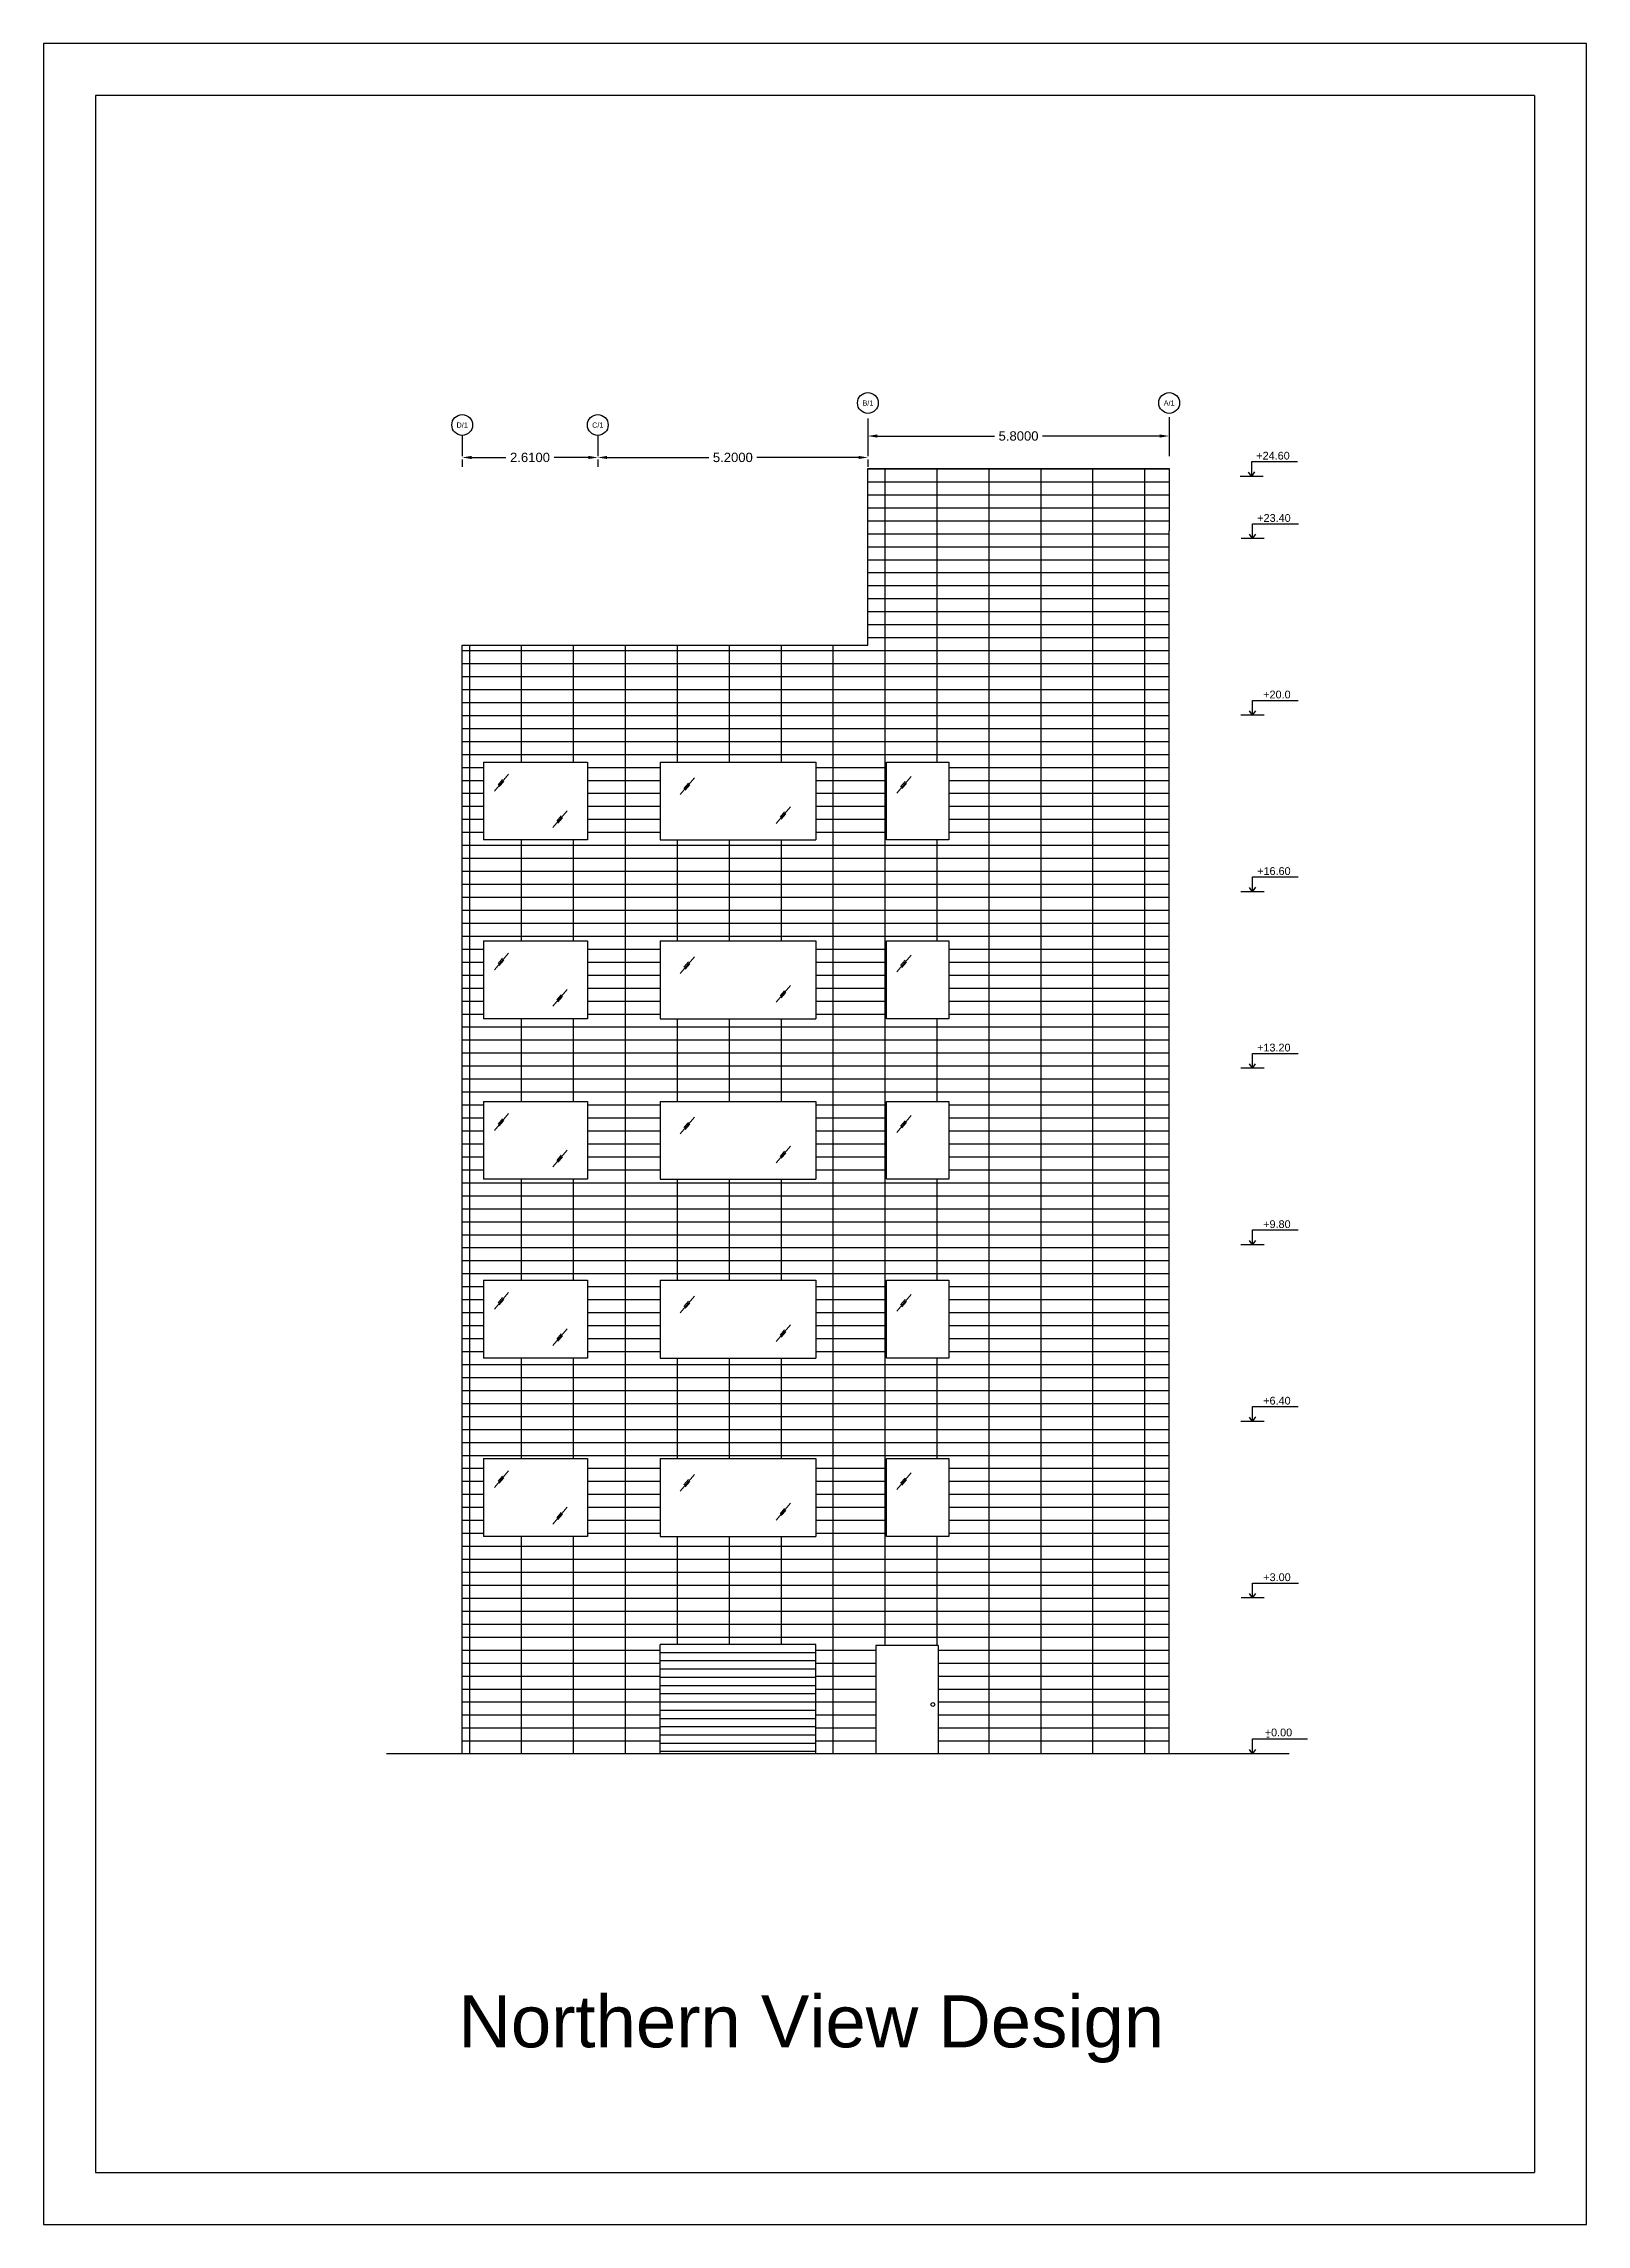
# Model space of a CAD drawing. Header units: metres. Extents: x 118 to 385, y 94 to 136.
# Drawn here: x 317.8 to 347.5, y 93.69 to 135.69 of the extents above; entities that cross this region are included whole.
import ezdxf
from ezdxf.enums import TextEntityAlignment as Align

# ---------------------------------------------------------------- set-up
doc = ezdxf.new("R2010")
doc.units = ezdxf.units.M
doc.header["$MEASUREMENT"] = 0
doc.linetypes.add('CENTER', pattern=[2, 1.25, -0.25, 0.25, -0.25])
for name, color, linetype in [('3', 3, 'Continuous'), ('6', 6, 'Continuous'), ('CENTERLINES', 7, 'Continuous'), ('GRID', 1, 'Continuous'), ('Text', 8, 'Continuous')]:
    doc.layers.add(name, color=color, linetype=linetype)
doc.styles.get("Standard").update_dxf_attribs({"font": 'arial.ttf'})
doc.dimstyles.get("Standard").update_dxf_attribs({"dimtxt": 0.18, "dimasz": 0.18, "dimexe": 0.18, "dimexo": 0.0625, "dimgap": 0.09, "dimtad": 0, "dimtih": 1, "dimtoh": 1, "dimdec": 4, "dimzin": 0, "dimdsep": 46, "dimtxsty": 'Standard', "dimcen": 0.09, "dimadec": 0, "dimazin": 0, "dimtfac": 1, "dimtdec": 4, "dimtofl": 0, "dimtmove": 0, "dimatfit": 3, "dimfxl": 1, "dimtolj": 1, "dimtzin": 0, "dimarcsym": 0})

# ---------------------------------------------------------------- blocks, each defined once
blk = doc.blocks.new('*D606')
at = {"color": 0, "lineweight": -2, "transparency": 16777216}
for p, q in [((333.667, 128.47), (333.667, 127.952)), ((333.847, 128.132), (336.103, 128.132)), ((339.287, 128.132), (337.03, 128.132)), ((339.467, 128.494), (339.467, 127.952))]:
    blk.add_line(p, q, dxfattribs=at)
at = {"color": 0, "transparency": 16777216}
for points in [[(333.847, 128.162), (333.847, 128.102), (333.667, 128.132)], [(339.287, 128.162), (339.287, 128.102), (339.467, 128.132)]]:
    blk.add_solid(points, dxfattribs=at)
at = {"layer": 'Defpoints', "color": 0, "transparency": 16777216}
for p in [(333.667, 128.533), (339.467, 128.556), (333.667, 128.132)]:
    blk.add_point(p, dxfattribs=at)
at = {"color": 0, "transparency": 16777216, "insert": (336.567, 128.132), "char_height": 0.18, "attachment_point": 5}
blk.add_mtext('\\A1;5.8000', dxfattribs=at)
blk = doc.blocks.new('*D607')
at = {"color": 0, "lineweight": -2, "transparency": 16777216}
for p, q in [((328.467, 127.682), (328.467, 127.539)), ((328.647, 127.719), (330.603, 127.719)), ((333.487, 127.719), (331.53, 127.719)), ((333.667, 127.682), (333.667, 127.539))]:
    blk.add_line(p, q, dxfattribs=at)
at = {"color": 0, "transparency": 16777216}
for points in [[(328.647, 127.749), (328.647, 127.689), (328.467, 127.719)], [(333.487, 127.749), (333.487, 127.689), (333.667, 127.719)]]:
    blk.add_solid(points, dxfattribs=at)
at = {"layer": 'Defpoints', "color": 0, "transparency": 16777216}
for p in [(328.467, 127.745), (328.467, 127.719), (333.667, 127.745)]:
    blk.add_point(p, dxfattribs=at)
at = {"color": 0, "transparency": 16777216, "insert": (331.067, 127.719), "char_height": 0.18, "attachment_point": 5}
blk.add_mtext('\\A1;5.2000', dxfattribs=at)
blk = doc.blocks.new('*D608')
at = {"color": 0, "lineweight": -2, "transparency": 16777216}
for p, q in [((325.857, 127.682), (325.857, 127.539)), ((326.037, 127.719), (326.697, 127.719)), ((328.287, 127.719), (327.627, 127.719)), ((328.467, 127.682), (328.467, 127.539))]:
    blk.add_line(p, q, dxfattribs=at)
at = {"color": 0, "transparency": 16777216}
for points in [[(326.037, 127.749), (326.037, 127.689), (325.857, 127.719)], [(328.287, 127.749), (328.287, 127.689), (328.467, 127.719)]]:
    blk.add_solid(points, dxfattribs=at)
at = {"layer": 'Defpoints', "color": 0, "transparency": 16777216}
for p in [(325.857, 127.745), (325.857, 127.719), (328.467, 127.745)]:
    blk.add_point(p, dxfattribs=at)
at = {"color": 0, "transparency": 16777216, "insert": (327.162, 127.719), "char_height": 0.18, "attachment_point": 5}
blk.add_mtext('\\A1;2.6100', dxfattribs=at)

msp = doc.modelspace()

# ---------------------------------------------------------------- hatches: boundary and pattern name
at = {"true_color": 0xcd6928}
h = msp.add_hatch(dxfattribs=at)
h.set_pattern_fill('GRATE', color=32, scale=8)
h.paths.add_polyline_path([(339.46672, 119.35516), (339.46672, 122.75516), (339.46672, 126.30516), (339.46672, 127.50516), (333.66672, 127.50516), (333.66672, 126.30516), (333.66672, 124.10516), (325.85672, 124.10516), (325.85672, 122.90516), (325.85672, 119.35516), (325.85672, 115.95516), (325.85672, 112.55516), (325.85672, 109.15516), (325.85672, 105.75516), (325.85672, 102.75516), (329.66672, 102.75516), (329.66672, 104.86047), (332.66672, 104.86047), (332.66672, 102.75516), (333.81672, 102.75516), (333.81672, 104.84063), (335.01672, 104.84063), (335.01672, 102.75516), (339.46672, 102.75516), (339.46672, 105.75516), (339.46672, 109.15516), (339.46672, 112.55516), (339.46672, 115.95516)])
h.paths.add_polyline_path([(335.22538, 116.90863), (334.02538, 116.90863), (334.02538, 118.40863), (335.22538, 118.40863)], flags=16)
h.paths.add_polyline_path([(335.22538, 115.31807), (335.22538, 113.81807), (334.02538, 113.81807), (334.02538, 115.31807)], flags=16)
h.paths.add_polyline_path([(335.22538, 120.35226), (334.02538, 120.35226), (334.02538, 121.85226), (335.22538, 121.85226)], flags=16)
h.paths.add_polyline_path([(332.66672, 116.90863), (329.66672, 116.90863), (329.66672, 118.40863), (332.66672, 118.40863)], flags=16)
h.paths.add_polyline_path([(332.66672, 115.31807), (332.66672, 113.81807), (329.66672, 113.81807), (329.66672, 115.31807)], flags=16)
h.paths.add_polyline_path([(335.22538, 111.87443), (335.22538, 110.37443), (334.02538, 110.37443), (334.02538, 111.87443)], flags=16)
h.paths.add_polyline_path([(332.66672, 120.35226), (329.66672, 120.35226), (329.66672, 121.85226), (332.66672, 121.85226)], flags=16)
h.paths.add_polyline_path([(332.66672, 111.87443), (332.66672, 110.37443), (329.66672, 110.37443), (329.66672, 111.87443)], flags=16)
h.paths.add_polyline_path([(335.22538, 108.43711), (335.22538, 106.93711), (334.02538, 106.93711), (334.02538, 108.43711)], flags=16)
h.paths.add_polyline_path([(328.26672, 116.90863), (326.26672, 116.90863), (326.26672, 118.40863), (328.26672, 118.40863)], flags=16)
h.paths.add_polyline_path([(328.26672, 115.31807), (328.26672, 113.81807), (326.26672, 113.81807), (326.26672, 115.31807)], flags=16)
h.paths.add_polyline_path([(332.66672, 108.43711), (332.66672, 106.93711), (329.66672, 106.93711), (329.66672, 108.43711)], flags=16)
h.paths.add_polyline_path([(328.26672, 120.35226), (326.26672, 120.35226), (326.26672, 121.85226), (328.26672, 121.85226)], flags=16)
h.paths.add_polyline_path([(328.26672, 111.87443), (328.26672, 110.37443), (326.26672, 110.37443), (326.26672, 111.87443)], flags=16)
h.paths.add_polyline_path([(328.26672, 108.43711), (328.26672, 106.93711), (326.26672, 106.93711), (326.26672, 108.43711)], flags=16)
at = {"ltscale": 0.1}
h = msp.add_hatch(dxfattribs=at)
h.set_pattern_fill('ANSI31', color=252, scale=0.05, angle=315)
h.set_pattern_definition([(0, (329.66672, 104.70516), (6e-17, 0.15875), [])])
h.paths.add_polyline_path([(329.66672, 102.75516), (332.66672, 102.75516), (332.66672, 104.90516), (329.66672, 104.90516)])

# ---------------------------------------------------------------- linework, layer by layer
for p, q in [((347.49849, 135.68933), (317.79849, 135.68933)), ((317.79849, 135.68933), (317.79849, 93.68933)), ((347.49849, 93.68933), (347.49849, 135.68933)), ((346.49849, 134.68933), (318.79849, 134.68933)), ((318.79849, 134.68933), (318.79849, 94.68933)), ((346.49849, 134.68933), (346.49849, 94.68933)), ((333.66672, 126.30516), (333.66672, 127.50516)), ((333.66672, 127.50516), (339.46672, 127.50516)), ((333.66672, 127.50516), (339.46672, 127.50516)), ((339.46672, 127.50516), (339.46672, 126.30516)), ((325.85672, 122.90516), (325.85672, 124.10516)), ((325.85672, 124.10516), (333.66672, 124.10516)), ((326.26672, 121.85226), (326.26672, 120.35226)), ((326.26672, 121.85226), (328.26672, 121.85226)), ((328.26672, 121.85226), (328.26672, 120.35226)), ((329.66672, 121.85226), (329.66672, 120.35226)), ((329.66672, 121.85226), (332.66672, 121.85226)), ((332.66672, 121.85226), (332.66672, 120.35226)), ((334.02538, 121.85226), (335.22538, 121.85226)), ((334.02538, 120.35226), (334.02538, 121.85226)), ((335.22538, 121.85226), (335.22538, 120.35226)), ((328.26672, 120.35226), (326.26672, 120.35226)), ((329.66672, 120.35226), (332.66672, 120.35226)), ((335.22538, 120.35226), (334.02538, 120.35226)), ((326.26672, 118.40863), (326.26672, 116.90863)), ((326.26672, 118.40863), (328.26672, 118.40863)), ((328.26672, 118.40863), (328.26672, 116.90863)), ((329.66672, 118.40863), (329.66672, 116.90863)), ((329.66672, 118.40863), (332.66672, 118.40863)), ((332.66672, 118.40863), (332.66672, 116.90863)), ((334.02538, 118.40863), (335.22538, 118.40863)), ((334.02538, 116.90863), (334.02538, 118.40863)), ((335.22538, 118.40863), (335.22538, 116.90863)), ((328.26672, 116.90863), (326.26672, 116.90863)), ((329.66672, 116.90863), (332.66672, 116.90863)), ((335.22538, 116.90863), (334.02538, 116.90863)), ((326.26672, 115.31807), (326.26672, 113.81807)), ((326.26672, 115.31807), (328.26672, 115.31807)), ((328.26672, 115.31807), (328.26672, 113.81807)), ((329.66672, 115.31807), (329.66672, 113.81807)), ((329.66672, 115.31807), (332.66672, 115.31807)), ((332.66672, 115.31807), (332.66672, 113.81807)), ((334.02538, 115.31807), (335.22538, 115.31807)), ((334.02538, 113.81807), (334.02538, 115.31807)), ((335.22538, 115.31807), (335.22538, 113.81807)), ((328.26672, 113.81807), (326.26672, 113.81807)), ((329.66672, 113.81807), (332.66672, 113.81807)), ((335.22538, 113.81807), (334.02538, 113.81807)), ((326.26672, 111.87443), (326.26672, 110.37443)), ((326.26672, 111.87443), (328.26672, 111.87443)), ((328.26672, 111.87443), (328.26672, 110.37443)), ((329.66672, 111.87443), (329.66672, 110.37443)), ((329.66672, 111.87443), (332.66672, 111.87443)), ((332.66672, 111.87443), (332.66672, 110.37443)), ((334.02538, 111.87443), (335.22538, 111.87443)), ((334.02538, 110.37443), (334.02538, 111.87443)), ((335.22538, 111.87443), (335.22538, 110.37443)), ((328.26672, 110.37443), (326.26672, 110.37443)), ((329.66672, 110.37443), (332.66672, 110.37443)), ((335.22538, 110.37443), (334.02538, 110.37443)), ((326.26672, 108.43711), (326.26672, 106.93711)), ((326.26672, 108.43711), (328.26672, 108.43711)), ((328.26672, 108.43711), (328.26672, 106.93711)), ((329.66672, 108.43711), (329.66672, 106.93711)), ((329.66672, 108.43711), (332.66672, 108.43711)), ((332.66672, 108.43711), (332.66672, 106.93711)), ((334.02538, 108.43711), (335.22538, 108.43711)), ((334.02538, 106.93711), (334.02538, 108.43711)), ((335.22538, 108.43711), (335.22538, 106.93711)), ((328.26672, 106.93711), (326.26672, 106.93711)), ((329.66672, 106.93711), (332.66672, 106.93711)), ((335.22538, 106.93711), (334.02538, 106.93711)), ((329.66672, 102.75516), (329.66672, 104.86047)), ((332.66672, 104.86047), (329.66672, 104.86047)), ((332.66672, 102.75516), (332.66672, 104.86047)), ((333.81672, 104.84063), (333.81672, 102.75516)), ((335.01672, 104.84063), (333.81672, 104.84063)), ((335.01672, 104.84063), (335.01672, 102.75516)), ((324.40117, 102.75516), (341.77434, 102.75516)), ((333.66672, 102.75516), (333.96672, 102.75516)), ((318.79849, 94.68933), (346.49849, 94.68933)), ((317.79849, 93.68933), (347.49849, 93.68933))]:
    msp.add_line(p, q)
msp.add_circle((334.91583, 103.70142), 0.03667)
at = {"layer": '3', "color": 7, "lineweight": 0}
for p, q in [((326.74772, 121.61633), (326.47525, 121.29402)), ((326.63513, 121.51699), (326.54685, 121.41565)), ((326.65913, 121.48063), (326.57085, 121.37929)), ((330.32633, 121.54703), (330.05386, 121.22471)), ((330.21373, 121.44768), (330.12546, 121.34634)), ((330.23773, 121.41132), (330.14946, 121.30998)), ((334.49811, 121.57762), (334.22565, 121.25531)), ((334.38552, 121.47828), (334.29725, 121.37694)), ((334.40952, 121.44192), (334.32125, 121.34058)), ((332.17573, 120.99194), (331.90326, 120.66963)), ((327.87657, 120.91525), (327.6041, 120.59293)), ((327.76398, 120.81591), (327.6757, 120.71456)), ((327.78798, 120.77954), (327.6997, 120.6782)), ((332.06313, 120.8926), (331.97486, 120.79126)), ((332.08713, 120.85624), (331.99886, 120.7549)), ((326.74772, 118.1727), (326.47525, 117.85038)), ((326.63513, 118.07335), (326.54685, 117.97201)), ((326.65913, 118.03699), (326.57085, 117.93565)), ((330.32633, 118.10339), (330.05386, 117.78108)), ((334.49811, 118.13399), (334.22565, 117.81167)), ((334.38552, 118.03464), (334.29725, 117.9333)), ((330.21373, 118.00405), (330.12546, 117.90271)), ((330.23773, 117.96769), (330.14946, 117.86635)), ((334.40952, 117.99828), (334.32125, 117.89694)), ((327.87657, 117.47161), (327.6041, 117.1493)), ((327.76398, 117.37227), (327.6757, 117.27093)), ((327.78798, 117.33591), (327.6997, 117.23457)), ((332.17573, 117.54831), (331.90326, 117.22599)), ((332.06313, 117.44896), (331.97486, 117.34762)), ((332.08713, 117.4126), (331.99886, 117.31126)), ((326.74772, 115.08214), (326.47525, 114.75982)), ((326.63513, 114.9828), (326.54685, 114.88145)), ((326.65913, 114.94644), (326.57085, 114.84509)), ((330.32633, 115.01284), (330.05386, 114.69052)), ((330.21373, 114.91349), (330.12546, 114.81215)), ((330.23773, 114.87713), (330.14946, 114.77579)), ((334.49811, 115.04343), (334.22565, 114.72111)), ((334.38552, 114.94409), (334.29725, 114.84274)), ((334.40952, 114.90772), (334.32125, 114.80638)), ((327.87657, 114.38106), (327.6041, 114.05874)), ((327.76398, 114.28171), (327.6757, 114.18037)), ((327.78798, 114.24535), (327.6997, 114.14401)), ((332.17573, 114.45775), (331.90326, 114.13543)), ((332.06313, 114.35841), (331.97486, 114.25706)), ((332.08713, 114.32204), (331.99886, 114.2207)), ((326.74772, 111.63851), (326.47525, 111.31619)), ((326.63513, 111.53916), (326.54685, 111.43782)), ((326.65913, 111.5028), (326.57085, 111.40146)), ((330.32633, 111.5692), (330.05386, 111.24688)), ((330.21373, 111.46986), (330.12546, 111.36851)), ((330.23773, 111.43349), (330.14946, 111.33215)), ((334.49811, 111.5998), (334.22565, 111.27748)), ((334.38552, 111.50045), (334.29725, 111.39911)), ((334.40952, 111.46409), (334.32125, 111.36275)), ((327.87657, 110.93742), (327.6041, 110.6151)), ((332.17573, 111.01412), (331.90326, 110.6918)), ((332.06313, 110.91477), (331.97486, 110.81343)), ((327.76398, 110.83808), (327.6757, 110.73674)), ((327.78798, 110.80172), (327.6997, 110.70037)), ((332.08713, 110.87841), (331.99886, 110.77707)), ((326.74772, 108.20118), (326.47525, 107.87886)), ((326.63513, 108.10184), (326.54685, 108.00049)), ((326.65913, 108.06547), (326.57085, 107.96413)), ((330.32633, 108.13187), (330.05386, 107.80956)), ((330.21373, 108.03253), (330.12546, 107.93119)), ((330.23773, 107.99617), (330.14946, 107.89483)), ((334.49811, 108.16247), (334.22565, 107.84015)), ((334.38552, 108.06313), (334.29725, 107.96178)), ((334.40952, 108.02676), (334.32125, 107.92542)), ((332.17573, 107.57679), (331.90326, 107.25447)), ((327.87657, 107.5001), (327.6041, 107.17778)), ((327.76398, 107.40075), (327.6757, 107.29941)), ((327.78798, 107.36439), (327.6997, 107.26305)), ((332.06313, 107.47745), (331.97486, 107.3761)), ((332.08713, 107.44108), (331.99886, 107.33974))]:
    msp.add_line(p, q, dxfattribs=at)
at = {"layer": '6'}
for p, q in [((341.27688, 127.35516), (340.83094, 127.35516)), ((341.05535, 127.35516), (340.99712, 127.43895)), ((341.05535, 127.35516), (341.05535, 127.64073)), ((341.05535, 127.64073), (341.93597, 127.64073)), ((341.05535, 127.35516), (341.11491, 127.44094)), ((341.0741, 126.15516), (341.0741, 126.44073)), ((341.0741, 126.44073), (341.95473, 126.44073)), ((341.29564, 126.15516), (340.84969, 126.15516)), ((341.0741, 126.15516), (341.01588, 126.23895)), ((341.0741, 126.15516), (341.13367, 126.24094)), ((341.29421, 122.75516), (340.84826, 122.75516)), ((341.07267, 122.75516), (341.01444, 122.83895)), ((341.07267, 122.75516), (341.07267, 123.04073)), ((341.07267, 123.04073), (341.9533, 123.04073)), ((341.07267, 122.75516), (341.13224, 122.84094)), ((341.29421, 119.35516), (340.84826, 119.35516)), ((341.07267, 119.35516), (341.01444, 119.43895)), ((341.07267, 119.35516), (341.07267, 119.64073)), ((341.07267, 119.64073), (341.9533, 119.64073)), ((341.07267, 119.35516), (341.13224, 119.44094)), ((341.29278, 115.95516), (340.84683, 115.95516)), ((341.07124, 115.95516), (341.01302, 116.03895)), ((341.07124, 115.95516), (341.07124, 116.24073)), ((341.07124, 116.24073), (341.95187, 116.24073)), ((341.07124, 115.95516), (341.13081, 116.04094)), ((341.07267, 112.55516), (341.01444, 112.63895)), ((341.07267, 112.55516), (341.07267, 112.84073)), ((341.07267, 112.84073), (341.9533, 112.84073)), ((341.07267, 112.55516), (341.13224, 112.64094)), ((341.29421, 112.55516), (340.84826, 112.55516)), ((341.07267, 109.15516), (341.01444, 109.23895)), ((341.07267, 109.15516), (341.07267, 109.44073)), ((341.07267, 109.44073), (341.9533, 109.44073)), ((341.07267, 109.15516), (341.13224, 109.24094)), ((341.29421, 109.15516), (340.84826, 109.15516)), ((341.0741, 105.75516), (341.0741, 106.04073)), ((341.0741, 106.04073), (341.95473, 106.04073)), ((341.0741, 105.75516), (341.13367, 105.84094)), ((341.29564, 105.75516), (340.84969, 105.75516)), ((341.0741, 105.75516), (341.01588, 105.83895)), ((341.07267, 102.75516), (341.07267, 103.04073)), ((341.07267, 103.04073), (342.12935, 103.04073)), ((341.07253, 102.75241), (341.0143, 102.83619)), ((341.07253, 102.75241), (341.1321, 102.83818))]:
    msp.add_line(p, q, dxfattribs=at)
at = {"layer": 'CENTERLINES', "color": 7, "ltscale": 0.5}
for p, q in [((333.66672, 124.10516), (333.66672, 126.30516)), ((339.46672, 122.75516), (339.46672, 126.30516)), ((325.85672, 119.35516), (325.85672, 122.90516)), ((339.46672, 119.35516), (339.46672, 122.75516)), ((325.85672, 115.95516), (325.85672, 119.35516)), ((339.46672, 115.95516), (339.46672, 119.35516)), ((325.85672, 112.55516), (325.85672, 115.95516)), ((339.46672, 112.55516), (339.46672, 115.95516)), ((325.85672, 109.15516), (325.85672, 112.55516)), ((339.46672, 109.15516), (339.46672, 112.55516)), ((325.85672, 105.75516), (325.85672, 109.15516)), ((339.46672, 105.75516), (339.46672, 109.15516)), ((325.85672, 102.75516), (325.85672, 105.75516)), ((339.46672, 102.75516), (339.46672, 105.75516)), ((339.96672, 102.75516), (339.96672, 102.75516)), ((339.96672, 102.75516), (339.96672, 102.75516))]:
    msp.add_line(p, q, dxfattribs=at)
at = {"layer": 'GRID', "color": 1, "linetype": 'CENTER', "ltscale": 0.5}
for p, q in [((325.85672, 128.14452), (325.85672, 127.74452)), ((328.46672, 128.14452), (328.46672, 127.74452)), ((333.66672, 128.14452), (333.66672, 127.74452)), ((339.46672, 128.14452), (339.46672, 127.74452))]:
    msp.add_line(p, q, dxfattribs=at)
at = {"layer": 'GRID', "color": 0, "linetype": 'Continuous'}
for centre in [(333.66672, 128.76856), (339.46672, 128.76856), (325.85672, 128.34452), (328.46672, 128.34452)]:
    msp.add_circle(centre, 0.2, dxfattribs=at)

# ---------------------------------------------------------------- texts
at = {"insert": (325.78477, 98.09911), "char_height": 1, "attachment_point": 1}
msp.add_mtext_dynamic_manual_height_columns('Northern View Design', width=14.3366131, gutter_width=1, heights=[2.53347], dxfattribs=at)
at = {"layer": '6', "char_height": 0.1493721, "attachment_point": 9}
for s, heights, insert in [('\\pxt49,51;+24.60', [0], (341.78756, 127.67643)), ('\\pxt49,51;+23.40', [0], (341.80631, 126.47643)), ('\\pxt49,51;+20.0', [0], (341.80488, 123.07643)), ('\\pxt49,51;+16.60', [0.14998], (341.80488, 119.67643)), ('\\pxt49,51;+13.20', [0], (341.80345, 116.27643)), ('\\pxt49,51;+9.80', [0], (341.80488, 112.87643)), ('\\pxt49,51;+6.40', [0], (341.80488, 109.47643)), ('\\pxt49,51;+3.00', [0], (341.80631, 106.07643)), ('\\pxt49,51;+0.00', [0], (341.83454, 103.08698)), ('\\pxt49,51;-', [0], (341.40512, 103.01623))]:
    msp.add_mtext_dynamic_manual_height_columns(s, width=8.059475, gutter_width=7.41992, heights=heights, dxfattribs=dict(at, insert=insert))
at = {"layer": 'Text', "color": 0}
for s, p in [('B/1', (333.66672, 128.76856)), ('A/1', (339.46672, 128.76856)), ('D/1', (325.85672, 128.34452)), ('C/1', (328.46672, 128.34452))]:
    msp.add_text(s, height=0.1, dxfattribs=at).set_placement(p, align=Align.MIDDLE)

# ---------------------------------------------------------------- dimensions: what is measured, and where the dimension line sits
dim = msp.add_linear_dim(base=(333.66672, 128.13204), p1=(339.46672, 128.55609), p2=(333.66672, 128.53253), angle=180, dimstyle='Standard')
dim.commit()
dim.dimension.update_dxf_attribs({"geometry": '*D606', "text_midpoint": (336.56672, 128.13204), "dimtype": 160})
dim = msp.add_linear_dim(base=(325.85672, 127.71916), p1=(328.46672, 127.74452), p2=(325.85672, 127.74452), angle=180, dimstyle='Standard', override={"dimtmove": 1})
dim.commit()
dim.dimension.update_dxf_attribs({"geometry": '*D608', "text_midpoint": (327.16172, 127.71916)})
dim = msp.add_linear_dim(base=(328.46672, 127.71916), p1=(333.66672, 127.74452), p2=(328.46672, 127.74452), dimstyle='Standard')
dim.commit()
dim.dimension.update_dxf_attribs({"geometry": '*D607', "text_midpoint": (331.06672, 127.71916)})

doc.saveas('drawing.dxf')
